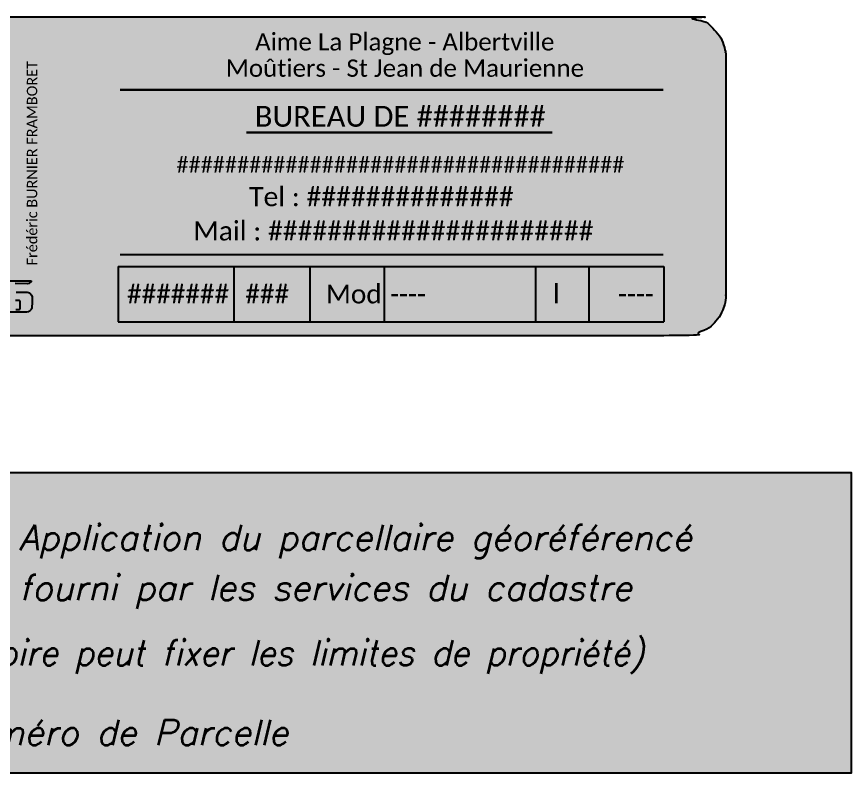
# Paper-space layout 'Layout1' of a CAD drawing. Extents: x -43 to 2298, y -18 to 768.
# Drawn here: x 161 to 238.1, y 206.4 to 276.3 of the extents above; entities that cross this region are included whole.
import ezdxf
from ezdxf.enums import TextEntityAlignment as Align

# ---------------------------------------------------------------- set-up
doc = ezdxf.new("R2010")
doc.units = 0
doc.header["$LTSCALE"] = 5
for name, color, linetype in [('CARTOUCHE', 7, 'Continuous'), ('CARTOUCHE_Hachures', 255, 'Continuous'), ('LOGO', 7, 'Continuous')]:
    doc.layers.add(name, color=color, linetype=linetype)
doc.styles.add('9', font='romans', dxfattribs={"oblique": 13.5, "height": 0.28})
doc.styles.add('Legend', font='calibri.ttf')

# ---------------------------------------------------------------- blocks, each defined once
blk = doc.blocks.new('A$C581E6685')
at = {"layer": 'LOGO', "color": 142}
for points in [[(-7.72, 6.16), (-4.45, 6.13), (-4.41, 6.12), (-4.8, 5.73), (-5.05, 5.71), (-6.94, 5.72)], [(-6.79, 4.41), (-5.09, 4.41), (-4.87, 4.35), (-4.73, 4.28), (-4.54, 4.13), (-4.41, 3.92), (-4.32, 3.7), (-4.33, 2.86), (-4.34, 2.01), (-4.37, 1.88), (-4.48, 1.72), (-4.6, 1.57), (-4.76, 1.46), (-4.94, 1.36), (-5.19, 1.32), (-8.44, 1.34)], [(-6.8, 1.76), (-6.31, 1.76), (-6.22, 1.78), (-6.16, 1.87), (-6.15, 2.06), (-6.16, 2.98), (-6.21, 3.07), (-6.28, 3.12), (-6.87, 3.12)]]:
    blk.add_lwpolyline(points, dxfattribs=at)
at = {"layer": 'LOGO', "color": 7, "insert": (-5.13, 8.53), "char_height": 1.6022, "attachment_point": 1, "rotation": 90, "style": 'Legend'}
blk.add_mtext('{\\C142;Frédéric BURNIER FRAMBORET}', dxfattribs=at)

psp = doc.layouts.get("Layout1")

# ---------------------------------------------------------------- hatches: boundary and pattern name
at = {"layer": 'CARTOUCHE', "true_color": 0xffffff}
h = psp.add_hatch(color=7, dxfattribs=at)
h.dxf.hatch_style = 1
edge = h.paths.add_edge_path()
edge.add_spline(control_points=[(127.72, 272.475), (127.72, 261.584), (127.72, 250.693), (127.72, 246.853), (131.56, 246.853), (177.099, 246.853), (222.638, 246.853), (226.478, 246.853), (226.478, 250.693), (226.478, 261.584), (226.478, 272.475), (226.478, 276.315), (222.638, 276.315), (177.099, 276.315), (131.56, 276.315), (127.72, 276.315), (127.72, 272.475)], knot_values=[0, 0, 0, 1, 1, 2.570796, 2.570796, 3.570796, 3.570796, 5.141593, 5.141593, 6.141593, 6.141593, 7.712389, 7.712389, 8.712389, 8.712389, 10.283185, 10.283185, 10.283185], weights=[1, 1, 1, 0.707107, 1, 1, 1, 0.707107, 1, 1, 1, 0.707107, 1, 1, 1, 0.707107, 1], degree=2, periodic=0)
at = {"layer": 'CARTOUCHE_Hachures'}
h = psp.add_hatch(color=256, dxfattribs=at)
h.dxf.hatch_style = 1
h.paths.add_polyline_path([(115.226, 234.225), (238.052, 234.225), (238.052, 206.429), (115.226, 206.429)])

# ---------------------------------------------------------------- linework, layer by layer
at = {"layer": 'CARTOUCHE', "color": 32, "lineweight": 30}
psp.add_lwpolyline([(170.52, 269.558), (220.692, 269.558)], dxfattribs=at)
at = {"layer": 'CARTOUCHE', "color": 144, "lineweight": 30, "flags": 128}
psp.add_lwpolyline([(182.212, 265.619), (210.433, 265.619)], dxfattribs=at)
at = {"layer": 'CARTOUCHE', "color": 32}
psp.add_lwpolyline([(170.52, 254.362), (220.692, 254.362)], dxfattribs=at)
at = {"layer": 'CARTOUCHE', "color": 1, "flags": 128}
for points in [[(170.348, 253.253), (170.348, 248.132)], [(170.348, 253.253), (220.754, 253.253)], [(181.029, 253.253), (181.029, 248.132)], [(188.036, 253.253), (188.036, 248.132)], [(194.925, 253.253), (194.925, 248.132)], [(208.881, 253.253), (208.881, 248.132)], [(213.809, 253.253), (213.809, 248.132)], [(220.754, 253.253), (220.754, 248.132)], [(170.348, 248.132), (220.754, 248.132)]]:
    psp.add_lwpolyline(points, dxfattribs=at)
at = {"layer": 'CARTOUCHE', "lineweight": 25, "flags": 128}
psp.add_lwpolyline([(115.226, 234.225), (238.052, 234.225), (238.052, 206.429), (115.226, 206.429)], close=True, dxfattribs=at)
at = {"layer": 'CARTOUCHE'}
psp.add_rational_spline([(127.72, 272.475), (127.72, 261.584), (127.72, 250.693), (127.72, 246.853), (131.56, 246.853), (177.099, 246.853), (222.638, 246.853), (226.478, 246.853), (226.478, 250.693), (226.478, 261.584), (226.478, 272.475), (226.478, 276.315), (222.638, 276.315), (177.099, 276.315), (131.56, 276.315), (127.72, 276.315), (127.72, 272.475)], [1, 1, 1, 0.707106781187, 1, 1, 1, 0.707106781187, 1, 1, 1, 0.707106781187, 1, 1, 1, 0.707106781187, 1], degree=2, knots=[0, 0, 0, 1, 1, 2.570796, 2.570796, 3.570796, 3.570796, 5.141593, 5.141593, 6.141593, 6.141593, 7.712389, 7.712389, 8.712389, 8.712389, 10.283185, 10.283185, 10.283185], dxfattribs=at)

# ---------------------------------------------------------------- block references
at = {"layer": 'CARTOUCHE', "xscale": 0.6, "yscale": 0.6, "zscale": 0.6}
psp.add_blockref('A$C581E6685', (164.99, 248.233), dxfattribs=at)

# ---------------------------------------------------------------- texts
at = {"layer": 'CARTOUCHE', "color": 0, "lineweight": 30, "style": 'Legend'}
for s, p in [('Aime La Plagne - Albertville', (210.635, 273.202)), ('Moûtiers - St Jean de Maurienne', (213.374, 270.772))]:
    psp.add_text(s, height=1.6, rotation=0, dxfattribs=at).set_placement(p, align=Align.RIGHT)
at = {"layer": 'CARTOUCHE', "color": 144, "lineweight": 30, "style": 'Legend'}
psp.add_text('BUREAU DE ########', height=1.92, rotation=0, dxfattribs=at).set_placement((196.399, 266.161), align=Align.CENTER)
at = {"layer": 'CARTOUCHE', "color": 0, "lineweight": 15, "style": 'Legend'}
psp.add_text('#####################################', height=1.44, rotation=0, dxfattribs=at).set_placement((196.41, 261.927), align=Align.CENTER)
for s, p in [('Tel : ##############', (206.867, 258.817)), ('Mail : ######################', (214.239, 255.654))]:
    psp.add_text(s, height=1.76, rotation=0, dxfattribs=at).set_placement(p, align=Align.RIGHT)
at = {"layer": 'CARTOUCHE', "color": 1, "style": 'Legend'}
for s, height, p in [('#######', 1.7351, (171.163, 249.837)), ('###', 1.7351, (182.085, 249.837)), ('Mod', 1.7351, (189.526, 249.837)), ('l', 1.735, (210.493, 249.839)), ('----', 1.7351, (195.461, 249.837)), ('----', 1.7351, (216.507, 249.837))]:
    psp.add_text(s, height=height, rotation=360, dxfattribs=at).set_placement(p)
at = {"layer": 'CARTOUCHE', "style": '9', "oblique": 13.5}
for s, p in [('Application du parcellaire géoréférencé', (161.187, 227.046)), ('fourni par les services du cadastre', (161.187, 222.409)), ('Section et Numéro de Parcelle', (136.789, 209.031))]:
    psp.add_text(s, height=2.35, dxfattribs=at).set_placement(p)
at = {"layer": 'CARTOUCHE', "style": '9', "oblique": 13.5, "width": 0.95}
psp.add_text('(Seul un bornage contradictoire peut fixer les limites de propriété)', height=2.35, dxfattribs=at).set_placement((116.362, 216.391))

doc.saveas('drawing.dxf')
